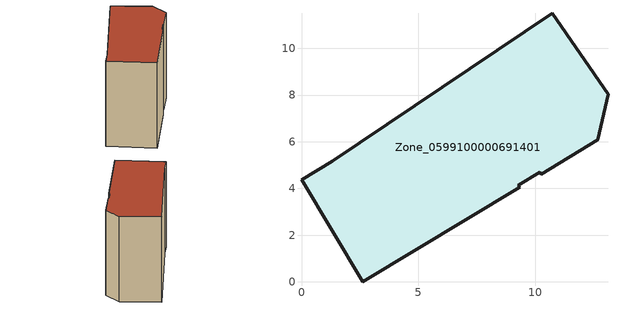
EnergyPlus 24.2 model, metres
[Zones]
Zone_0599100000691401
 floor ground (C_G): 9.34,4.06 2.62,0 0,4.37 1.31,5.16 10.73,11.51 13.12,8.03 12.69,6.08 10.26,4.62 10.2,4.69 9.29,4.15 z0
 wall outside (C_F): 9.29,4.15 10.2,4.69 10.26,4.62 12.69,6.08 13.12,8.03 10.73,11.51 1.31,5.16 0,4.37 2.62,0 9.34,4.06 9.29,4.15 z0:9.34
 roof outside (C_R): 2.62,0 9.34,4.06 9.29,4.15 10.2,4.69 10.26,4.62 12.69,6.08 13.12,8.03 10.73,11.51 1.31,5.16 0,4.37 z9.34
[BUILDING]
Pand.0599100000691401: North Axis=0; Terrain=City; Loads Convergence Tolerance Value=0.04; Temperature Convergence Tolerance Value=0.4; Solar Distribution=FullExterior; Maximum Number of Warmup Days=25; Minimum Number of Warmup Days=1
[Site:Location]
Rotterdam.The.Hague.AP_ZH_NLD Design_Conditions: Latitude=51.96; Longitude=4.45; Time Zone=1; Elevation=-4.5
[SITE:GROUNDTEMPERATURE:BUILDINGSURFACE]
18, 18, 18, 18, 18, 18, 18, 18, 18, 18, 18, 18
[MATERIAL] Thermal Absorptance=0.9; Solar Absorptance=0.7; Visible Absorptance=0.7
Name | Roughness | Thickness | Conductivity | Density | Specific Heat
G.TI.1946 | MediumSmooth | 0.15 | 1 | 540 | 1210
F.TI.1946 | Rough | 0.3 | 0.857143 | 1920 | 840
R.TI.1946 | MediumRough | 0.2 | 0.1 | 1500 | 1000
[CONSTRUCTION]
C_G: G.TI.1946
C_F: F.TI.1946
C_R: R.TI.1946
[ZONE]
Zone_0599100000691401: Type=1; Multiplier=1; Ceiling Height=Autocalculate; Volume=Autocalculate; Floor Area=autocalculate; Part of Total Floor Area=Yes
[ZONEINFILTRATION:DESIGNFLOWRATE]
Infil_Zone_0599100000691401: Zone or ZoneList or Space or SpaceList=Zone_0599100000691401; Schedule=AlwaysOn; Design Flow Rate Calculation Method=Flow/Area; Flow Rate per Floor Area=0.003; Constant Term Coefficient=1; Temperature Term Coefficient=0; Velocity Term Coefficient=0; Velocity Squared Term Coefficient=0
[HVACTEMPLATE:ZONE:IDEALLOADSAIRSYSTEM]
Zone_0599100000691401: Maximum Heating Supply Air Temperature=50; Minimum Cooling Supply Air Temperature=13; Maximum Heating Supply Air Humidity Ratio=0.0156; Minimum Cooling Supply Air Humidity Ratio=0.0077; Heating Limit=NoLimit; Cooling Limit=NoLimit; Dehumidification Control Type=ConstantSensibleHeatRatio; Cooling Sensible Heat Ratio=0.7; Dehumidification Setpoint=60; Humidification Control Type=None; Humidification Setpoint=30; Outdoor Air Method=None; Outdoor Air Flow Rate per Person=0.00944; Outdoor Air Flow Rate per Zone Floor Area=0; Outdoor Air Flow Rate per Zone=0; Demand Controlled Ventilation Type=None; Outdoor Air Economizer Type=NoEconomizer; Heat Recovery Type=None; Sensible Heat Recovery Effectiveness=0.7; Latent Heat Recovery Effectiveness=0.65
[ZONECONTROL:THERMOSTAT]
ThermostatControl_Zone_0599100000691401: Zone or ZoneList=Zone_0599100000691401; Control Type Schedule=DualSetpointControlType; Control 1=Thermostat_Zone_0599100000691401; Temperature Difference Between Cutout And Setpoint=0
[THERMOSTATSETPOINT:DUALSETPOINT]
Thermostat_Zone_0599100000691401: Heating Setpoint Temperature Schedule=HeatingSetpoint_Zone_0599100000691401; Cooling Setpoint Temperature Schedule=CoolingSetpoint_Zone_0599100000691401
[SCHEDULE:COMPACT]
HeatingSetpoint_Zone_0599100000691401: Through: 12/31, For: AllDays, Until: 24:00, 21
CoolingSetpoint_Zone_0599100000691401: Through: 12/31, For: AllDays, Until: 24:00, 24
DualSetpointControlType: Through: 12/31, For: AllDays, Until: 24:00, 4
AlwaysOn: Through: 12/31, For: AllDays, Until: 24:00, 1
